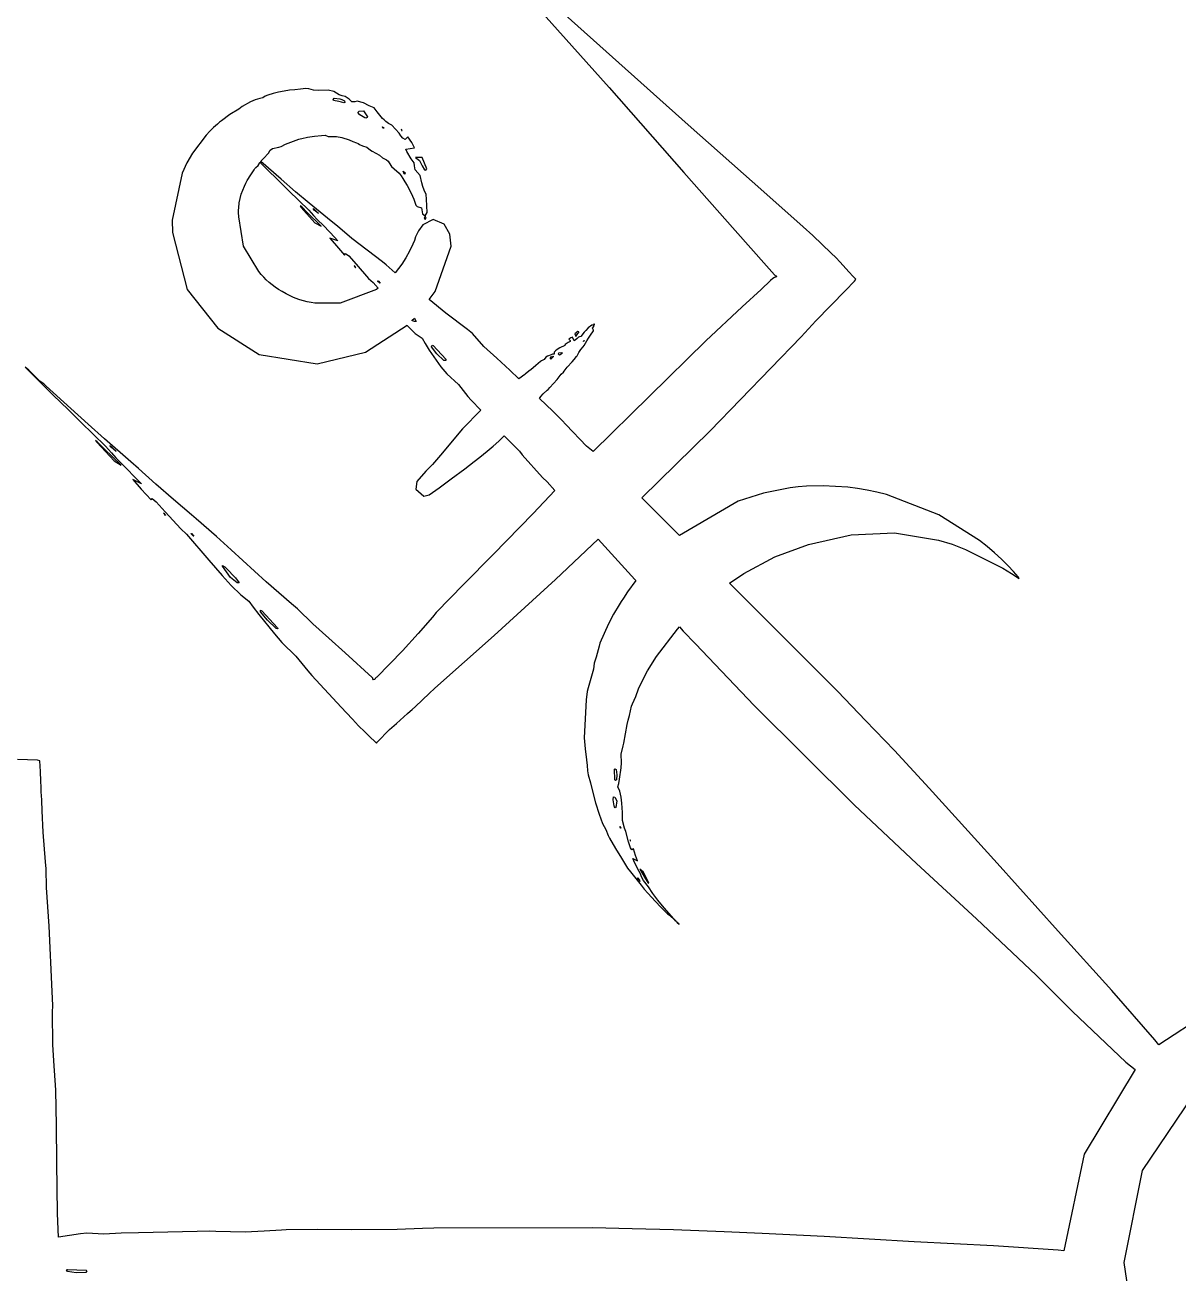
# Model space of a CAD drawing. Extents: x 0 to 151, y 0 to 357.
# Drawn here: x 57.27 to 73.81, y 74.61 to 92.51 of the extents above; entities that cross this region are included whole.
import ezdxf

# ---------------------------------------------------------------- set-up
doc = ezdxf.new("R2010")
doc.units = 0

msp = doc.modelspace()

# ---------------------------------------------------------------- linework, layer by layer
at = {"layer": 'Layer 1'}
for p, q in [((64.705372, 92.666886), (65.652509, 91.610576)), ((65.697459, 92.04532), (65.020279, 92.655871)), ((66.782039, 91.078631), (65.697459, 92.04532)), ((60.717122, 91.487553), (60.682973, 91.464922)), ((60.754189, 91.503558), (60.717122, 91.487553)), ((60.8309, 91.527324), (60.754189, 91.503558)), ((60.909155, 91.545045), (60.8309, 91.527324)), ((60.987581, 91.561112), (60.909155, 91.545045)), ((61.065322, 91.576428), (60.987581, 91.561112)), ((61.144263, 91.580783), (61.065322, 91.576428)), ((61.222861, 91.586294), (61.144263, 91.580783)), ((61.261644, 91.592258), (61.222861, 91.586294)), ((61.300774, 91.598673), (61.261644, 91.592258)), ((61.343506, 91.594961), (61.300774, 91.598673)), ((61.411634, 91.573795), (61.343506, 91.594961)), ((61.480451, 91.571179), (61.411634, 91.573795)), ((61.61997, 91.573645), (61.480451, 91.571179)), ((61.69994, 91.554338), (61.61997, 91.573645)), ((61.778026, 91.506925), (61.69994, 91.554338)), ((61.819727, 91.49223), (61.778026, 91.506925)), ((61.864002, 91.481223), (61.819727, 91.49223)), ((61.920635, 91.44467), (61.864002, 91.481223)), ((65.652509, 91.610576), (66.723189, 90.395326)), ((60.338036, 91.304058), (60.211214, 91.226018)), ((60.386087, 91.338724), (60.338036, 91.304058)), ((60.508617, 91.408463), (60.386087, 91.338724)), ((60.57383, 91.43427), (60.508617, 91.408463)), ((60.640759, 91.455078), (60.57383, 91.43427)), ((60.682973, 91.464922), (60.640759, 91.455078)), ((61.692299, 91.436502), (61.705, 91.4573)), ((61.697791, 91.425842), (61.692299, 91.436502)), ((61.772786, 91.40971), (61.697791, 91.425842)), ((61.705, 91.4573), (61.705013, 91.45731)), ((61.705013, 91.45731), (61.787729, 91.451002)), ((61.810039, 91.401472), (61.772786, 91.40971)), ((61.787729, 91.451002), (61.816731, 91.440408)), ((61.846592, 91.390338), (61.810039, 91.401472)), ((61.816731, 91.440408), (61.856202, 91.420714)), ((61.857918, 91.396344), (61.846592, 91.390338)), ((61.856202, 91.420714), (61.857918, 91.396344)), ((61.962508, 91.408074), (61.920635, 91.44467)), ((62.005406, 91.404814), (61.962508, 91.408074)), ((62.038356, 91.415669), (62.005406, 91.404814)), ((62.127766, 91.392072), (62.038356, 91.415669)), ((62.209797, 91.348161), (62.127766, 91.392072)), ((62.278941, 91.321915), (62.209797, 91.348161)), ((62.323388, 91.26157), (62.278941, 91.321915)), ((60.091086, 91.136554), (60.061224, 91.113578)), ((60.211214, 91.226018), (60.091086, 91.136554)), ((62.047709, 91.253628), (62.0653, 91.2735)), ((62.076541, 91.220571), (62.047709, 91.253628)), ((62.0653, 91.2735), (62.065396, 91.273536)), ((62.065396, 91.273536), (62.125792, 91.277634)), ((62.14776, 91.178591), (62.076541, 91.220571)), ((62.125792, 91.277634), (62.184313, 91.193351)), ((62.159943, 91.173079), (62.14776, 91.178591)), ((62.181909, 91.180908), (62.159943, 91.173079)), ((62.184313, 91.193351), (62.181909, 91.180908)), ((62.398383, 91.168236), (62.323388, 91.26157)), ((62.422937, 91.146697), (62.398383, 91.168236)), ((62.446104, 91.12546), (62.422937, 91.146697)), ((62.488491, 91.095302), (62.446104, 91.12546)), ((59.922049, 90.985732), (59.871249, 90.929205)), ((59.977477, 91.037536), (59.922049, 90.985732)), ((60.033253, 91.08846), (59.977477, 91.037536)), ((60.061224, 91.113578), (60.033253, 91.08846)), ((62.395565, 91.041366), (62.402087, 91.046579)), ((62.413585, 91.025601), (62.395565, 91.041366)), ((62.402087, 91.046579), (62.420451, 91.031737)), ((62.420451, 91.031737), (62.413585, 91.025601)), ((62.53534, 91.072563), (62.488491, 91.095302)), ((62.58614, 91.013613), (62.53534, 91.072563)), ((62.637787, 90.956423), (62.58614, 91.013613)), ((62.66267, 90.919421), (62.637787, 90.956423)), ((62.675924, 91.007431), (62.665798, 91.012688)), ((62.665798, 91.012688), (62.671118, 90.997694)), ((62.671118, 90.997694), (62.6809, 90.9972)), ((62.6809, 90.9972), (62.675924, 91.007431)), ((62.6809, 90.9972), (62.6809, 90.9972)), ((67.869199, 90.116491), (66.782039, 91.078631)), ((59.871249, 90.929205), (59.67561, 90.672925)), ((60.945201, 90.763992), (61.007837, 90.798528)), ((61.007837, 90.798528), (61.16193, 90.858421)), ((61.16193, 90.858421), (61.201574, 90.87127)), ((61.201574, 90.87127), (61.221482, 90.877747)), ((61.221482, 90.877747), (61.241904, 90.881761)), ((61.241904, 90.881761), (61.323934, 90.899287)), ((61.323934, 90.899287), (61.423468, 90.91458)), ((61.423468, 90.91458), (61.524204, 90.925951)), ((61.524204, 90.925951), (61.575687, 90.926702)), ((61.575687, 90.926702), (61.622022, 90.907843)), ((61.622022, 90.907843), (61.659089, 90.908766)), ((61.659089, 90.908766), (61.698905, 90.910635)), ((61.698905, 90.910635), (61.738374, 90.909003)), ((61.738374, 90.909003), (61.816628, 90.89774)), ((61.816628, 90.89774), (61.922856, 90.860309)), ((61.922856, 90.860309), (61.975028, 90.839263)), ((61.975028, 90.839263), (62.027541, 90.817984)), ((62.027541, 90.817984), (62.049162, 90.807923)), ((62.049162, 90.807923), (62.069242, 90.794238)), ((62.069242, 90.794238), (62.112487, 90.776647)), ((62.112487, 90.776647), (62.1777, 90.757064)), ((62.690644, 90.883638), (62.66267, 90.919421)), ((62.723946, 90.868838), (62.690644, 90.883638)), ((62.762557, 90.906763), (62.723946, 90.868838)), ((62.818846, 90.823254), (62.762557, 90.906763)), ((62.857115, 90.745078), (62.818846, 90.823254)), ((59.67561, 90.672925), (59.594954, 90.53125)), ((60.65758, 90.561009), (60.692245, 90.59559)), ((60.692245, 90.59559), (60.766896, 90.673029)), ((60.766896, 90.673029), (60.791094, 90.71175)), ((60.791094, 90.71175), (60.824729, 90.737714)), ((60.824729, 90.737714), (60.911394, 90.754854)), ((60.911394, 90.754854), (60.945201, 90.763992)), ((62.1777, 90.757064), (62.228841, 90.714931)), ((62.228841, 90.714931), (62.254241, 90.70082)), ((62.254241, 90.70082), (62.356865, 90.641657)), ((62.356865, 90.641657), (62.402343, 90.603944)), ((62.402343, 90.603944), (62.455714, 90.573441)), ((62.734066, 90.726169), (62.857115, 90.745078)), ((62.74934, 90.693432), (62.734066, 90.726169)), ((62.811463, 90.589111), (62.74934, 90.693432)), ((62.852137, 90.530936), (62.811463, 90.589111)), ((62.9692, 90.606228), (62.87327, 90.610645)), ((62.87327, 90.610645), (62.930245, 90.563754)), ((63.033899, 90.447379), (62.9692, 90.606228)), ((59.594954, 90.53125), (59.527167, 90.382206)), ((60.509739, 90.358102), (60.558476, 90.431079)), ((60.558476, 90.431079), (60.57049, 90.44955)), ((60.57049, 90.44955), (60.585592, 90.465682)), ((60.585592, 90.465682), (60.618894, 90.494855)), ((60.618894, 90.494855), (60.63228, 90.51798)), ((60.63228, 90.51798), (60.641548, 90.541103)), ((60.641548, 90.541103), (60.733188, 90.449807)), ((60.655864, 90.553373), (60.65758, 90.561009)), ((60.946745, 90.296599), (60.655864, 90.553373)), ((60.733188, 90.449807), (60.912351, 90.273348)), ((62.455714, 90.573441), (62.481627, 90.556508)), ((62.481627, 90.556508), (62.496557, 90.530078)), ((62.496557, 90.530078), (62.531222, 90.48089)), ((62.531222, 90.48089), (62.56812, 90.445838)), ((62.56812, 90.445838), (62.640024, 90.384508)), ((62.711504, 90.375043), (62.69846, 90.413332)), ((62.69846, 90.413332), (62.7266, 90.3882)), ((62.859, 90.48691), (62.852137, 90.530936)), ((62.866381, 90.43077), (62.859, 90.48691)), ((62.941031, 90.349363), (62.866381, 90.43077)), ((62.930245, 90.563754), (62.9692, 90.4882)), ((62.9692, 90.4882), (63.000092, 90.431849)), ((62.9692, 90.4882), (62.9692, 90.4882)), ((63.000092, 90.431849), (63.021372, 90.425327)), ((63.021372, 90.425327), (63.033899, 90.447379)), ((59.527167, 90.382206), (59.382841, 89.707664)), ((60.418957, 90.198629), (60.438862, 90.240009)), ((60.438862, 90.240009), (60.46083, 90.280208)), ((60.46083, 90.280208), (60.509739, 90.358102)), ((60.912351, 90.273348), (61.056504, 90.131108)), ((61.154395, 90.118317), (60.946745, 90.296599)), ((62.640024, 90.384508), (62.65444, 90.366104)), ((62.65444, 90.366104), (62.66611, 90.346024)), ((62.66611, 90.346024), (62.690305, 90.305997)), ((62.690305, 90.305997), (62.722741, 90.258019)), ((62.72077, 90.370837), (62.711504, 90.375043)), ((62.726606, 90.388169), (62.72077, 90.370837)), ((62.722741, 90.258019), (62.751742, 90.207783)), ((62.7266, 90.3882), (62.726606, 90.388169)), ((62.964199, 90.243691), (62.941031, 90.349363)), ((62.977584, 90.191331), (62.964199, 90.243691)), ((66.723189, 90.395326), (67.456486, 89.563618)), ((60.357348, 90.019672), (60.373652, 90.08066)), ((60.373652, 90.08066), (60.418957, 90.198629)), ((61.056504, 90.131108), (61.345155, 89.853997)), ((61.346772, 89.954944), (61.154395, 90.118317)), ((62.751742, 90.207783), (62.812665, 90.09514)), ((62.812665, 90.09514), (62.850249, 90.010815)), ((62.997662, 90.141863), (62.977584, 90.191331)), ((63.024092, 90.079847), (62.997662, 90.141863)), ((63.033016, 90.013133), (63.024092, 90.079847)), ((68.432085, 89.613989), (67.869199, 90.116491)), ((60.33521, 89.854067), (60.337267, 89.88869)), ((60.337267, 89.88869), (60.343448, 89.958193)), ((60.343448, 89.958193), (60.357348, 90.019672)), ((61.241602, 89.89876), (61.219808, 89.913839)), ((61.219808, 89.913839), (61.232678, 89.890158)), ((61.232678, 89.890158), (61.430375, 89.670665)), ((61.3214, 89.8175), (61.241602, 89.89876)), ((61.664596, 89.696454), (61.346772, 89.954944)), ((61.421682, 89.854242), (61.405378, 89.875479)), ((61.405378, 89.875479), (61.4196, 89.8658)), ((62.850249, 90.010815), (62.879939, 89.922799)), ((62.879939, 89.922799), (62.895898, 89.907034)), ((62.895898, 89.907034), (62.958021, 89.88747)), ((62.958021, 89.88747), (62.973467, 89.798102)), ((63.042109, 89.821679), (63.033016, 90.013133)), ((59.382841, 89.707664), (59.385928, 89.5332)), ((60.334694, 89.819354), (60.33521, 89.854067)), ((60.337612, 89.758583), (60.334694, 89.819354)), ((60.405654, 89.338199), (60.337612, 89.758583)), ((61.519097, 89.625812), (61.3214, 89.8175)), ((61.3214, 89.8175), (61.3214, 89.8175)), ((61.345155, 89.853997), (61.411912, 89.778316)), ((61.411912, 89.778316), (61.462712, 89.718468)), ((61.4196, 89.8658), (61.419622, 89.86576)), ((61.419622, 89.86576), (61.480717, 89.806854)), ((61.480717, 89.806854), (61.421682, 89.854242)), ((61.462712, 89.718468), (61.557784, 89.626204)), ((61.753496, 89.625082), (61.664596, 89.696454)), ((62.973467, 89.798102), (63.013794, 89.77159)), ((63.128126, 89.718138), (62.977258, 89.640816)), ((63.01259, 89.766974), (62.9975, 89.7399)), ((62.9975, 89.7399), (63.013801, 89.720145)), ((62.9975, 89.7399), (62.9975, 89.7399)), ((63.027348, 89.737735), (63.01259, 89.766974)), ((63.013794, 89.77159), (63.042109, 89.821679)), ((63.013801, 89.720145), (63.027348, 89.737735)), ((63.283415, 89.650129), (63.128126, 89.718138)), ((59.385928, 89.5332), (59.600959, 88.716114)), ((61.430375, 89.670665), (61.519097, 89.625812)), ((61.557784, 89.626204), (61.714809, 89.463195)), ((61.961832, 89.446393), (61.753496, 89.625082)), ((62.916507, 89.559), (62.875664, 89.47253)), ((62.977258, 89.640816), (62.916507, 89.559)), ((63.366645, 89.507607), (63.283415, 89.650129)), ((67.456486, 89.563618), (67.909198, 89.052966)), ((68.572118, 89.487726), (68.432085, 89.613989)), ((60.624719, 88.97301), (60.405654, 89.338199)), ((61.758398, 89.414263), (61.645647, 89.452792)), ((61.645647, 89.452792), (61.740894, 89.33972)), ((61.714809, 89.463195), (61.758398, 89.414263)), ((61.740894, 89.33972), (61.853128, 89.209333)), ((62.178406, 89.278965), (61.961832, 89.446393)), ((62.836365, 89.367137), (62.789688, 89.266339)), ((62.858505, 89.418987), (62.836365, 89.367137)), ((62.875664, 89.47253), (62.858505, 89.418987)), ((63.155905, 88.688542), (63.385351, 89.339064)), ((63.385351, 89.339064), (63.366645, 89.507607)), ((68.83417, 89.238439), (68.572118, 89.487726)), ((61.853128, 89.209333), (61.871834, 89.233187)), ((61.871834, 89.233187), (61.918683, 89.196247)), ((61.918683, 89.196247), (62.021821, 89.076957)), ((62.397726, 89.111557), (62.178406, 89.278965)), ((62.737003, 89.170064), (62.677795, 89.078907)), ((62.789688, 89.266339), (62.737003, 89.170064)), ((68.902468, 89.172283), (68.83417, 89.238439)), ((68.964763, 89.10527), (68.902468, 89.172283)), ((61.9931, 89.0548), (62.00374, 89.039744)), ((62.004428, 89.048216), (61.9931, 89.0548)), ((61.9931, 89.0548), (61.9931, 89.0548)), ((62.00374, 89.039744), (62.01747, 89.027365)), ((62.01747, 89.027365), (62.004428, 89.048216)), ((62.021821, 89.076957), (62.19841, 88.873037)), ((62.451783, 89.068849), (62.397726, 89.111557)), ((62.583409, 88.956163), (62.451783, 89.068849)), ((62.677795, 89.078907), (62.583409, 88.956163)), ((67.909198, 89.052966), (67.985051, 88.96804)), ((69.089694, 88.970876), (68.964763, 89.10527)), ((60.659384, 88.931972), (60.624719, 88.97301)), ((60.69611, 88.89265), (60.659384, 88.931972)), ((60.732832, 88.852622), (60.69611, 88.89265)), ((60.773162, 88.816521), (60.732832, 88.852622)), ((60.816579, 88.779902), (60.773162, 88.816521)), ((62.19841, 88.873037), (62.26465, 88.813273)), ((62.26465, 88.813273), (62.33999, 88.734291)), ((62.330708, 88.835751), (62.337744, 88.837639)), ((62.361084, 88.804368), (62.330708, 88.835751)), ((62.337744, 88.837639), (62.36812, 88.805375)), ((62.36812, 88.805375), (62.361084, 88.804368)), ((67.965313, 88.842442), (67.829564, 88.716588)), ((67.999292, 88.873769), (67.965313, 88.842442)), ((67.985051, 88.96804), (68.022804, 88.925653)), ((68.023659, 88.889342), (67.999292, 88.873769)), ((68.022804, 88.925653), (68.031553, 88.917522)), ((68.051974, 88.899017), (68.023659, 88.889342)), ((68.031553, 88.917522), (68.047343, 88.912724)), ((68.047343, 88.912724), (68.051974, 88.899017)), ((69.039594, 88.703134), (69.168129, 88.836391)), ((69.152161, 88.90354), (69.089694, 88.970876)), ((69.183222, 88.869795), (69.152161, 88.90354)), ((69.168129, 88.836391), (69.184261, 88.853042)), ((69.191125, 88.861365), (69.183222, 88.869795)), ((69.184261, 88.853042), (69.191125, 88.861365)), ((59.600959, 88.716114), (60.03687, 88.160592)), ((60.863086, 88.747898), (60.816579, 88.779902)), ((60.909766, 88.715463), (60.863086, 88.747898)), ((60.959016, 88.687147), (60.909766, 88.715463)), ((61.019767, 88.651452), (60.959016, 88.687147)), ((61.083437, 88.620732), (61.019767, 88.651452)), ((61.115356, 88.604837), (61.083437, 88.620732)), ((62.314407, 88.71588), (61.794252, 88.519279)), ((62.33999, 88.734291), (62.3144, 88.7159)), ((62.3144, 88.7159), (62.314407, 88.71588)), ((63.070956, 88.571739), (63.155905, 88.688542)), ((67.829564, 88.716588), (67.558589, 88.464234)), ((68.617429, 88.266362), (69.039594, 88.703134)), ((61.148819, 88.592673), (61.115356, 88.604837)), ((61.21592, 88.566955), (61.148819, 88.592673)), ((61.320774, 88.538337), (61.21592, 88.566955)), ((61.374662, 88.527785), (61.320774, 88.538337)), ((61.429232, 88.518432), (61.374662, 88.527785)), ((61.794252, 88.519279), (61.429232, 88.518432)), ((63.307266, 88.375394), (63.070956, 88.571739)), ((67.558589, 88.464234), (67.037062, 87.980373)), ((62.820318, 88.268767), (62.858071, 88.306071)), ((62.85773, 88.254975), (62.820318, 88.268767)), ((62.885015, 88.25815), (62.85773, 88.254975)), ((62.858071, 88.306071), (62.885, 88.2582)), ((62.885, 88.2582), (62.885015, 88.25815)), ((63.620112, 88.142109), (63.307266, 88.375394)), ((68.402398, 88.038417), (68.617429, 88.266362)), ((60.03687, 88.160592), (60.633199, 87.782419)), ((62.154862, 87.815659), (62.752261, 88.202244)), ((62.752261, 88.202244), (62.758611, 88.192592)), ((62.758611, 88.192592), (62.868441, 88.08469)), ((62.868441, 88.08469), (62.969522, 88.017696)), ((63.690645, 88.083805), (63.620112, 88.142109)), ((63.854878, 87.898205), (63.690645, 88.083805)), ((65.203416, 88.112138), (65.158969, 88.079381)), ((65.158969, 88.079381), (65.174757, 88.038882)), ((65.174757, 88.038882), (65.2029, 88.0829)), ((65.2029, 88.0829), (65.21663, 88.098987)), ((65.2029, 88.0829), (65.2029, 88.0829)), ((65.214228, 88.108187), (65.203416, 88.112138)), ((65.21663, 88.098987), (65.214228, 88.108187)), ((65.292122, 88.101261), (65.245786, 88.042914)), ((65.318035, 88.128377), (65.292122, 88.101261)), ((65.349097, 88.163042), (65.318035, 88.128377)), ((65.401437, 88.205494), (65.349097, 88.163042)), ((65.38445, 88.059873), (65.424264, 88.12144)), ((65.424436, 88.206781), (65.401437, 88.205494)), ((65.410878, 88.15886), (65.430955, 88.185758)), ((65.424264, 88.131035), (65.410878, 88.15886)), ((65.424264, 88.12144), (65.424264, 88.131035)), ((65.430955, 88.185758), (65.424436, 88.206781)), ((65.428804, 88.218866), (65.426058, 88.20679)), ((65.426058, 88.20679), (65.438758, 88.207755)), ((65.4384, 88.2182), (65.428804, 88.218866)), ((65.438758, 88.207755), (65.4384, 88.2182)), ((65.4384, 88.2182), (65.4384, 88.2182)), ((62.969522, 88.017696), (63.011051, 87.938821)), ((63.011051, 87.938821), (63.068715, 87.845894)), ((63.103477, 87.893665), (63.110685, 87.918636)), ((63.110685, 87.918636), (63.128017, 87.912501)), ((63.128017, 87.912501), (63.308038, 87.714161)), ((65.013938, 87.911766), (64.944949, 87.877053)), ((65.022001, 87.926932), (65.013938, 87.911766)), ((65.064391, 87.955076), (65.022001, 87.926932)), ((65.089791, 87.970778), (65.064391, 87.955076)), ((65.099917, 88.020148), (65.072801, 88.002342)), ((65.072801, 88.002342), (65.092365, 87.983716)), ((65.092365, 87.983716), (65.089791, 87.970778)), ((65.124973, 88.033694), (65.099917, 88.020148)), ((65.149856, 87.98084), (65.124973, 88.033694)), ((65.16101, 87.986766), (65.149856, 87.98084)), ((65.193959, 88.013086), (65.16101, 87.986766)), ((65.209749, 88.032052), (65.193959, 88.013086)), ((65.225881, 88.036285), (65.209749, 88.032052)), ((65.245786, 88.042914), (65.225881, 88.036285)), ((65.27908, 87.891395), (65.290406, 87.909756)), ((65.284312, 87.970056), (65.2898, 87.9843)), ((65.297698, 87.983208), (65.284312, 87.970056)), ((65.289796, 87.9843), (65.297698, 87.983208)), ((65.2898, 87.9843), (65.289796, 87.9843)), ((65.290406, 87.909756), (65.330049, 87.976815)), ((65.330049, 87.976815), (65.356649, 88.016069)), ((65.356649, 88.016069), (65.38445, 88.059873)), ((67.037062, 87.980373), (65.422022, 86.389723)), ((67.970279, 87.584785), (68.402398, 88.038417)), ((60.633199, 87.782419), (61.462771, 87.650297)), ((61.462771, 87.650297), (62.154862, 87.815659)), ((63.068715, 87.845894), (63.234834, 87.606129)), ((63.178986, 87.791687), (63.103477, 87.893665)), ((63.28161, 87.694448), (63.178986, 87.791687)), ((64.041427, 87.729961), (63.854878, 87.898205)), ((64.226426, 87.557921), (64.041427, 87.729961)), ((64.744682, 87.743051), (64.718435, 87.710124)), ((64.765617, 87.756823), (64.744682, 87.743051)), ((64.818474, 87.77909), (64.765617, 87.756823)), ((64.802935, 87.726775), (64.8192, 87.7475)), ((64.813744, 87.714764), (64.802935, 87.726775)), ((64.850814, 87.752068), (64.813744, 87.714764)), ((64.839923, 87.785483), (64.818474, 87.77909)), ((64.8192, 87.7475), (64.819236, 87.747499)), ((64.819236, 87.747499), (64.841032, 87.75861)), ((64.859831, 87.78782), (64.839923, 87.785483)), ((64.841032, 87.75861), (64.850814, 87.752068)), ((64.864462, 87.814348), (64.859831, 87.78782)), ((64.881624, 87.837539), (64.864462, 87.814348)), ((64.904619, 87.855237), (64.881624, 87.837539)), ((64.944949, 87.877053), (64.904619, 87.855237)), ((64.92512, 87.786905), (64.9289, 87.8086)), ((64.931642, 87.775899), (64.92512, 87.786905)), ((64.928896, 87.808614), (64.967682, 87.811532)), ((64.9289, 87.8086), (64.928896, 87.808614)), ((64.940731, 87.771711), (64.931642, 87.775899)), ((64.948632, 87.777852), (64.940731, 87.771711)), ((64.974718, 87.798231), (64.948632, 87.777852)), ((64.967682, 87.811532), (64.974718, 87.798231)), ((65.14711, 87.708744), (65.182806, 87.755401)), ((65.182806, 87.755401), (65.190527, 87.765676)), ((65.190527, 87.765676), (65.217643, 87.810036)), ((65.217643, 87.810036), (65.244243, 87.854627)), ((65.244243, 87.854627), (65.27908, 87.891395)), ((57.326943, 87.55596), (57.276662, 87.602526)), ((57.276662, 87.602526), (57.357835, 87.520882)), ((57.487745, 87.402649), (57.326943, 87.55596)), ((63.234834, 87.606129), (63.323214, 87.506959)), ((63.309753, 87.698565), (63.2816, 87.6945)), ((63.2816, 87.6945), (63.28161, 87.694448)), ((63.308038, 87.714161), (63.309753, 87.698565)), ((64.355819, 87.434167), (64.226426, 87.557921)), ((64.51646, 87.555799), (64.451419, 87.506783)), ((64.528313, 87.561269), (64.51646, 87.555799)), ((64.597458, 87.624379), (64.528313, 87.561269)), ((64.668504, 87.684492), (64.597458, 87.624379)), ((64.679488, 87.691266), (64.668504, 87.684492)), ((64.718435, 87.710124), (64.679488, 87.691266)), ((64.997651, 87.528751), (65.007247, 87.542995)), ((65.007247, 87.542995), (65.049464, 87.601979)), ((65.049464, 87.601979), (65.119481, 87.676415)), ((65.119481, 87.676415), (65.14711, 87.708744)), ((67.097462, 86.68584), (67.970279, 87.584785)), ((57.357835, 87.520882), (57.673943, 87.205524)), ((57.540943, 87.360087), (57.487745, 87.402649)), ((63.323214, 87.506959), (63.490191, 87.354503)), ((64.439566, 87.494512), (64.355819, 87.434167)), ((64.451419, 87.506783), (64.439566, 87.494512)), ((64.799269, 87.307887), (64.903951, 87.425915)), ((64.903951, 87.425915), (64.933812, 87.462209)), ((64.933812, 87.462209), (64.962128, 87.49962)), ((64.962128, 87.49962), (64.997651, 87.528751)), ((57.575437, 87.329756), (57.540943, 87.360087)), ((57.929645, 87.007018), (57.575437, 87.329756)), ((57.673943, 87.205524), (57.894979, 86.987039)), ((63.490191, 87.354503), (63.62594, 87.178645)), ((64.673293, 87.179307), (64.704182, 87.22013)), ((64.704182, 87.22013), (64.762884, 87.272965)), ((64.762884, 87.272965), (64.776615, 87.282402)), ((64.776615, 87.282402), (64.799269, 87.307887)), ((58.180885, 86.781435), (57.929645, 87.007018)), ((63.62594, 87.178645), (63.669874, 87.126304)), ((63.669874, 87.126304), (63.811453, 86.985046)), ((64.651497, 87.151186), (64.673293, 87.179307)), ((64.84113, 86.969771), (64.651497, 87.151186)), ((57.894979, 86.987039), (58.072779, 86.810932)), ((63.811453, 86.985046), (63.545112, 86.71435)), ((64.974127, 86.842328), (64.84113, 86.969771)), ((65.032304, 86.775399), (64.974127, 86.842328)), ((58.072779, 86.810932), (58.427329, 86.466489)), ((58.412903, 86.573976), (58.180885, 86.781435)), ((63.545112, 86.71435), (63.398382, 86.541836)), ((65.327477, 86.468943), (65.032304, 86.775399)), ((66.118417, 85.728419), (67.097462, 86.68584)), ((58.309262, 86.530853), (58.283348, 86.550546)), ((58.283348, 86.550546), (58.301026, 86.523066)), ((58.301026, 86.523066), (58.549689, 86.256297)), ((58.40811, 86.43089), (58.309262, 86.530853)), ((58.793022, 86.241993), (58.412903, 86.573976)), ((58.50909, 86.453288), (58.488324, 86.478772)), ((58.488324, 86.478772), (58.505144, 86.465923)), ((63.398382, 86.541836), (63.261264, 86.371876)), ((63.902918, 86.395137), (63.985807, 86.468995)), ((63.985807, 86.468995), (64.066294, 86.53931)), ((64.066294, 86.53931), (64.144032, 86.617844)), ((64.144032, 86.617844), (64.36421, 86.398117)), ((65.422022, 86.389723), (65.327477, 86.468943)), ((58.6518, 86.1934), (58.40811, 86.43089)), ((58.427329, 86.466489), (58.511589, 86.374397)), ((58.505144, 86.465923), (58.579795, 86.392452)), ((58.579795, 86.392452), (58.509, 86.4533)), ((58.509, 86.4533), (58.50909, 86.453288)), ((58.511589, 86.374397), (58.575772, 86.301976)), ((58.575772, 86.301976), (58.69264, 86.18749)), ((63.261264, 86.371876), (63.119515, 86.206212)), ((63.715351, 86.245833), (63.796348, 86.309201)), ((63.796348, 86.309201), (63.902918, 86.395137)), ((64.36421, 86.398117), (64.404712, 86.344512)), ((64.404712, 86.344512), (64.696623, 86.020744)), ((58.549689, 86.256297), (58.6518, 86.1934)), ((58.6518, 86.1934), (58.6518, 86.1934)), ((58.69264, 86.18749), (58.887763, 85.987135)), ((58.89925, 86.149966), (58.793022, 86.241993)), ((59.148946, 85.921648), (58.89925, 86.149966)), ((63.119515, 86.206212), (63.023582, 86.109252)), ((63.38534, 85.998734), (63.582351, 86.144304)), ((63.582351, 86.144304), (63.715351, 86.245833)), ((58.942678, 85.927691), (58.817058, 85.988958)), ((58.817058, 85.988958), (58.93856, 85.85304)), ((58.887763, 85.987135), (58.942678, 85.927691)), ((62.893328, 85.962847), (62.879429, 85.85278)), ((63.023582, 86.109252), (62.893328, 85.962847)), ((63.214759, 85.869253), (63.38534, 85.998734)), ((64.696623, 86.020744), (64.762177, 85.956217)), ((64.762177, 85.956217), (64.872009, 85.832251)), ((58.93856, 85.85304), (59.081342, 85.69606)), ((59.404639, 85.702779), (59.148946, 85.921648)), ((62.879429, 85.85278), (62.992865, 85.750156)), ((62.992865, 85.750156), (63.069745, 85.768432)), ((63.069745, 85.768432), (63.214759, 85.869253)), ((64.872009, 85.832251), (64.561734, 85.504086)), ((67.863193, 85.791636), (67.50281, 85.67925)), ((68.245372, 85.869826), (67.863193, 85.791636)), ((68.363784, 85.884154), (68.245372, 85.869826)), ((68.482712, 85.892392), (68.363784, 85.884154)), ((68.719536, 85.89872), (68.482712, 85.892392)), ((69.071684, 85.877977), (68.719536, 85.89872)), ((69.212747, 85.85983), (69.071684, 85.877977)), ((69.352447, 85.836555), (69.212747, 85.85983)), ((69.490595, 85.808688), (69.352447, 85.836555)), ((69.626855, 85.774452), (69.490595, 85.808688)), ((70.378, 85.482352), (69.626855, 85.774452)), ((59.081342, 85.69606), (59.096099, 85.71721)), ((59.096099, 85.71721), (59.152216, 85.66976)), ((59.152216, 85.66976), (59.283167, 85.525928)), ((59.662401, 85.482815), (59.404639, 85.702779)), ((66.437444, 85.406474), (66.118417, 85.728419)), ((67.50281, 85.67925), (66.659683, 85.187842)), ((59.2713, 85.4992), (59.258258, 85.508251)), ((59.258258, 85.508251), (59.272158, 85.49064)), ((59.289148, 85.475152), (59.2713, 85.4992)), ((59.2713, 85.4992), (59.2713, 85.4992)), ((59.272158, 85.49064), (59.289148, 85.475152)), ((59.283167, 85.525928), (59.507979, 85.28033)), ((59.726239, 85.426978), (59.662401, 85.482815)), ((60.018838, 85.169874), (59.726239, 85.426978)), ((64.561734, 85.504086), (63.986848, 84.913356)), ((66.659683, 85.187842), (66.437444, 85.406474)), ((70.961136, 85.116626), (70.378, 85.482352)), ((59.507979, 85.28033), (59.588463, 85.205443)), ((69.121794, 85.196196), (69.74406, 85.223377)), ((69.74406, 85.223377), (70.374733, 85.120281)), ((59.588463, 85.205443), (59.909378, 84.83442)), ((59.651504, 85.213844), (59.658371, 85.21423)), ((59.68926, 85.175318), (59.651504, 85.213844)), ((59.658371, 85.21423), (59.696296, 85.174824)), ((59.6892, 85.1753), (59.68926, 85.175318)), ((59.696296, 85.174824), (59.6892, 85.1753)), ((60.22992, 84.980627), (60.018838, 85.169874)), ((64.882164, 84.556103), (65.494304, 85.133529)), ((65.494304, 85.133529), (66.021153, 84.554661)), ((68.028629, 84.880517), (68.507941, 85.057236)), ((68.507941, 85.057236), (69.121794, 85.196196)), ((70.374733, 85.120281), (70.569683, 85.060303)), ((70.569683, 85.060303), (70.665958, 85.025144)), ((71.070624, 85.030548), (70.961136, 85.116626)), ((60.733257, 84.519829), (60.22992, 84.980627)), ((63.986848, 84.913356), (63.567429, 84.488166)), ((67.582952, 84.64303), (68.028629, 84.880517)), ((70.665958, 85.025144), (70.760172, 84.984749)), ((70.760172, 84.984749), (71.296972, 84.71843)), ((71.175481, 84.939701), (71.070624, 85.030548)), ((71.276903, 84.846195), (71.175481, 84.939701)), ((59.909378, 84.83442), (60.101571, 84.611518)), ((60.104221, 84.745582), (60.104394, 84.756456)), ((60.219368, 84.582723), (60.104221, 84.745582)), ((60.104394, 84.756456), (60.138029, 84.737643)), ((60.138029, 84.737643), (60.159997, 84.715872)), ((60.159997, 84.715872), (60.289562, 84.578537)), ((71.327184, 84.799281), (71.276903, 84.846195)), ((71.296972, 84.71843), (71.42345, 84.642814)), ((71.375407, 84.750392), (71.327184, 84.799281)), ((71.451946, 84.670873), (71.375407, 84.750392)), ((60.101571, 84.611518), (60.231308, 84.469874)), ((60.315643, 84.50895), (60.219368, 84.582723)), ((60.289562, 84.578537), (60.342247, 84.50569)), ((60.342247, 84.50569), (60.3156, 84.509)), ((60.3156, 84.509), (60.315643, 84.50895)), ((61.094843, 84.206532), (60.733257, 84.519829)), ((64.000251, 83.751736), (64.882164, 84.556103)), ((66.033681, 84.541255), (65.91543, 84.377002)), ((66.021153, 84.554661), (66.033681, 84.541255)), ((67.374616, 84.502179), (67.582952, 84.64303)), ((68.931826, 82.950379), (67.374616, 84.502179)), ((71.42345, 84.642814), (71.529001, 84.571187)), ((71.519219, 84.595127), (71.451946, 84.670873)), ((71.529001, 84.571187), (71.519219, 84.595127)), ((60.231308, 84.469874), (60.367568, 84.337004)), ((60.367568, 84.337004), (60.48478, 84.246715)), ((63.567429, 84.488166), (63.172036, 84.079881)), ((65.91543, 84.377002), (65.854851, 84.285878)), ((60.48478, 84.246715), (60.545873, 84.15889)), ((60.545873, 84.15889), (60.626532, 84.053458)), ((61.180639, 84.133061), (61.094843, 84.206532)), ((65.796676, 84.193335), (65.715332, 84.057527)), ((65.82482, 84.240251), (65.796676, 84.193335)), ((65.854851, 84.285878), (65.82482, 84.240251)), ((60.626532, 84.053458), (60.850142, 83.775619)), ((60.648741, 84.091998), (60.649771, 84.114801)), ((60.749305, 83.973264), (60.648741, 84.091998)), ((60.649771, 84.114801), (60.668477, 84.104483)), ((60.668477, 84.104483), (60.895688, 83.86429)), ((60.874581, 83.851528), (60.749305, 83.973264)), ((61.399101, 83.919405), (61.180639, 84.133061)), ((63.117285, 84.015783), (62.911695, 83.782758)), ((63.172036, 84.079881), (63.117285, 84.015783)), ((65.715332, 84.057527), (65.639995, 83.918372)), ((60.8745, 83.8515), (60.874581, 83.851528)), ((60.90118, 83.848376), (60.8745, 83.8515)), ((60.895688, 83.86429), (60.90118, 83.848376)), ((61.632321, 83.714286), (61.399101, 83.919405)), ((62.911695, 83.782758), (62.686025, 83.52991)), ((65.639995, 83.918372), (65.580102, 83.780247)), ((66.329887, 83.449851), (66.63038, 83.844708)), ((66.63038, 83.844708), (66.658179, 83.875041)), ((66.658179, 83.875041), (66.713955, 83.815535)), ((66.713955, 83.815535), (66.88917, 83.632404)), ((60.850142, 83.775619), (60.958256, 83.652006)), ((60.958256, 83.652006), (61.157155, 83.456006)), ((61.864855, 83.505648), (61.632321, 83.714286)), ((63.15249, 82.998533), (64.000251, 83.751736)), ((65.517979, 83.643513), (65.50631, 83.600226)), ((65.580102, 83.780247), (65.517979, 83.643513)), ((66.88917, 83.632404), (67.731783, 82.749077)), ((61.157155, 83.456006), (61.329968, 83.243829)), ((62.252699, 83.150347), (61.864855, 83.505648)), ((62.686025, 83.52991), (62.316718, 83.155904)), ((65.464092, 83.441462), (65.437493, 83.356772)), ((65.50631, 83.600226), (65.464092, 83.441462)), ((66.20204, 83.246708), (66.329887, 83.449851)), ((65.423946, 83.26792), (65.351356, 83.003532)), ((65.437493, 83.356772), (65.423946, 83.26792)), ((66.089117, 83.031999), (66.20204, 83.246708)), ((61.329968, 83.243829), (61.384882, 83.179841)), ((61.384882, 83.179841), (61.805503, 82.724405)), ((62.259218, 83.138462), (62.252699, 83.150347)), ((62.261964, 83.129454), (62.259218, 83.138462)), ((62.269516, 83.11639), (62.261964, 83.129454)), ((62.290119, 83.120809), (62.269516, 83.11639)), ((62.296638, 83.134), (62.290119, 83.120809)), ((62.307278, 83.149017), (62.296638, 83.134)), ((62.316718, 83.155904), (62.307278, 83.149017)), ((62.87482, 82.733306), (63.071317, 82.918881)), ((63.071317, 82.918881), (63.15249, 82.998533)), ((65.335737, 82.948637), (65.319086, 82.830826)), ((65.351356, 83.003532), (65.335737, 82.948637)), ((66.03523, 82.876778), (66.07333, 82.986116)), ((66.07333, 82.986116), (66.089117, 83.031999)), ((69.328591, 82.533537), (68.931826, 82.950379)), ((61.805503, 82.724405), (61.88393, 82.642803)), ((62.824368, 82.688966), (62.87482, 82.733306)), ((65.319086, 82.830826), (65.294716, 82.286138)), ((65.944447, 82.604795), (65.970875, 82.737236)), ((65.970875, 82.737236), (65.987865, 82.769906)), ((65.987865, 82.769906), (66.03523, 82.876778)), ((67.731783, 82.749077), (69.170063, 81.319827)), ((61.88393, 82.642803), (61.970251, 82.550777)), ((61.970251, 82.550777), (62.056915, 82.457248)), ((62.599894, 82.488095), (62.761043, 82.632999)), ((62.761043, 82.632999), (62.798798, 82.667021)), ((62.798798, 82.667021), (62.824368, 82.688966)), ((65.90858, 82.47366), (65.92334, 82.539903)), ((65.92334, 82.539903), (65.944447, 82.604795)), ((69.743034, 82.101074), (69.328591, 82.533537)), ((62.056915, 82.457248), (62.145293, 82.369534)), ((62.145293, 82.369534), (62.234876, 82.282096)), ((62.325142, 82.219866), (62.502417, 82.404134)), ((62.502417, 82.404134), (62.599894, 82.488095)), ((65.861215, 82.206291), (65.90858, 82.47366)), ((62.234876, 82.282096), (62.280009, 82.238935)), ((62.280009, 82.238935), (62.302663, 82.217591)), ((62.302663, 82.217591), (62.313816, 82.208882)), ((62.313816, 82.208882), (62.325142, 82.219866)), ((65.294716, 82.286138), (65.306214, 82.125554)), ((65.853837, 82.16965), (65.861215, 82.206291)), ((65.306214, 82.125554), (65.327324, 81.967349)), ((65.824147, 82.049951), (65.853837, 82.16965)), ((65.829123, 81.926434), (65.824147, 82.049951)), ((70.242251, 81.560455), (69.743034, 82.101074)), ((57.310179, 81.969591), (57.167397, 81.974138)), ((57.453474, 81.961675), (57.310179, 81.969591)), ((57.48385, 81.952686), (57.453474, 81.961675)), ((57.485224, 81.940737), (57.48385, 81.952686)), ((57.489855, 81.891226), (57.485224, 81.940737)), ((57.497235, 81.786996), (57.489855, 81.891226)), ((65.327324, 81.967349), (65.336762, 81.887785)), ((65.336762, 81.887785), (65.337964, 81.812127)), ((65.728692, 81.832614), (65.735556, 81.839991)), ((65.733154, 81.681272), (65.728692, 81.832614)), ((65.735556, 81.839991), (65.752718, 81.831603)), ((65.752718, 81.831603), (65.760784, 81.752793)), ((65.798406, 81.692292), (65.822604, 81.85337)), ((65.822604, 81.85337), (65.829123, 81.926434)), ((57.501356, 81.676365), (57.497235, 81.786996)), ((57.504271, 81.564345), (57.501356, 81.676365)), ((65.337964, 81.812127), (65.350833, 81.755666)), ((65.350833, 81.755666), (65.382583, 81.637105)), ((65.382583, 81.637105), (65.411584, 81.519873)), ((65.74019, 81.672605), (65.733154, 81.681272)), ((65.75615, 81.681551), (65.74019, 81.672605)), ((65.7562, 81.6815), (65.75615, 81.681551)), ((65.760784, 81.752793), (65.7562, 81.6815)), ((65.788108, 81.631332), (65.798406, 81.692292)), ((57.506503, 81.500205), (57.504271, 81.564345)), ((57.508905, 81.462342), (57.506503, 81.500205)), ((57.513195, 81.386619), (57.508905, 81.462342)), ((65.411584, 81.519873), (65.453286, 81.35308)), ((65.775066, 81.581438), (65.788108, 81.631332)), ((65.805264, 81.518841), (65.775066, 81.581438)), ((65.821568, 81.434601), (65.805264, 81.518841)), ((70.614476, 81.152926), (70.242251, 81.560455)), ((57.521261, 81.23515), (57.513195, 81.386619)), ((65.453286, 81.35308), (65.506315, 81.190114)), ((65.708784, 81.395282), (65.715307, 81.438699)), ((65.72217, 81.308058), (65.708784, 81.395282)), ((65.715307, 81.438699), (65.733154, 81.432049)), ((65.725433, 81.293922), (65.72217, 81.308058)), ((65.739332, 81.279356), (65.725433, 81.293922)), ((65.733154, 81.432049), (65.759754, 81.380651)), ((65.746196, 81.284549), (65.739332, 81.279356)), ((65.7462, 81.2845), (65.746196, 81.284549)), ((65.759754, 81.380651), (65.7462, 81.2845)), ((65.831691, 81.348173), (65.821568, 81.434601)), ((65.841304, 81.213629), (65.831691, 81.348173)), ((69.170063, 81.319827), (70.058154, 80.483157)), ((57.534305, 80.931826), (57.521261, 81.23515)), ((65.506315, 81.190114), (65.557626, 81.057715)), ((65.842848, 81.10056), (65.841304, 81.213629)), ((65.870819, 80.988992), (65.842848, 81.10056)), ((71.21632, 80.488231), (70.614476, 81.152926)), ((57.568454, 80.507581), (57.534305, 80.931826)), ((65.557626, 81.057715), (65.603103, 80.970923)), ((65.603103, 80.970923), (65.638799, 80.881191)), ((65.817073, 80.989483), (65.804887, 81.014561)), ((65.804887, 81.014561), (65.809865, 81.013616)), ((65.809865, 81.013616), (65.817073, 80.989483)), ((65.890041, 80.942205), (65.870819, 80.988992)), ((65.930198, 80.793739), (65.890041, 80.942205)), ((65.638799, 80.881191), (65.657332, 80.84348)), ((65.657332, 80.84348), (65.741079, 80.697588)), ((65.956797, 80.707611), (65.930198, 80.793739)), ((65.957445, 80.812365), (65.952811, 80.821806)), ((65.952811, 80.821806), (65.9535, 80.8075)), ((65.9535, 80.8075), (65.958648, 80.801856)), ((65.9535, 80.8075), (65.9535, 80.8075)), ((65.958648, 80.801856), (65.957445, 80.812365)), ((65.741079, 80.697588), (65.830145, 80.557702)), ((65.975847, 80.679038), (65.956797, 80.707611)), ((65.998143, 80.691174), (65.975847, 80.679038)), ((66.029374, 80.598484), (65.998143, 80.691174)), ((66.057347, 80.518877), (66.029374, 80.598484)), ((57.577036, 80.407423), (57.568454, 80.507581)), ((57.58064, 80.135697), (57.577036, 80.407423)), ((65.830145, 80.557702), (65.915941, 80.41698)), ((65.915941, 80.41698), (65.956612, 80.361851)), ((66.003291, 80.518338), (65.989388, 80.55365)), ((65.989388, 80.55365), (66.057347, 80.518877)), ((66.060266, 80.400634), (66.003291, 80.518338)), ((66.099212, 80.334628), (66.060266, 80.400634)), ((66.0893, 80.3982), (66.172533, 80.263862)), ((66.13975, 80.36464), (66.0893, 80.3982)), ((66.0893, 80.3982), (66.0893, 80.3982)), ((70.058154, 80.483157), (70.920342, 79.686814)), ((72.089822, 79.511847), (71.21632, 80.488231)), ((65.956612, 80.361851), (66.033322, 80.267422)), ((66.033322, 80.267422), (66.108489, 80.170375)), ((66.081868, 80.232778), (66.055268, 80.275015)), ((66.055268, 80.275015), (66.0841, 80.2407)), ((66.089592, 80.225742), (66.081868, 80.232778)), ((66.0841, 80.2407), (66.089592, 80.225742)), ((66.0841, 80.2407), (66.0841, 80.2407)), ((66.116374, 80.292295), (66.099212, 80.334628)), ((66.142457, 80.239824), (66.116374, 80.292295)), ((66.21595, 80.214072), (66.13975, 80.36464)), ((66.212818, 80.147904), (66.142457, 80.239824)), ((66.172533, 80.263862), (66.206512, 80.208109)), ((66.206512, 80.208109), (66.21801, 80.197791)), ((66.21801, 80.197791), (66.21595, 80.214072)), ((57.600545, 79.860025), (57.58064, 80.135697)), ((66.108489, 80.170375), (66.155166, 80.112198)), ((66.155166, 80.112198), (66.204592, 80.05636)), ((66.204592, 80.05636), (66.313222, 79.937499)), ((66.276487, 80.0506), (66.212818, 80.147904)), ((66.34702, 79.957072), (66.276487, 80.0506)), ((57.617363, 79.582637), (57.600545, 79.860025)), ((66.313222, 79.937499), (66.391648, 79.855166)), ((66.438833, 79.844282), (66.34702, 79.957072)), ((66.391648, 79.855166), (66.473162, 79.776426)), ((66.577839, 79.688306), (66.438833, 79.844282)), ((66.473162, 79.776426), (66.489466, 79.762033)), ((66.489466, 79.762033), (66.515713, 79.742876)), ((66.515713, 79.742876), (66.59088, 79.6705)), ((66.614906, 79.649051), (66.577839, 79.688306)), ((66.59088, 79.6705), (66.614906, 79.649051)), ((70.920342, 79.686814), (71.774281, 78.880712)), ((57.662155, 78.648017), (57.617363, 79.582637)), ((66.6415, 79.6223), (66.620565, 79.642829)), ((66.620565, 79.642829), (66.639098, 79.624078)), ((66.639098, 79.624078), (66.65523, 79.608463)), ((66.65523, 79.608463), (66.6415, 79.6223)), ((72.859329, 78.659901), (72.089822, 79.511847)), ((71.774281, 78.880712), (72.296324, 78.360642)), ((57.670903, 78.445624), (57.662155, 78.648017)), ((73.479018, 77.951789), (72.859329, 78.659901)), ((74.721607, 78.659111), (73.535308, 77.882608)), ((57.667985, 78.348384), (57.670903, 78.445624)), ((57.67142, 77.881024), (57.667985, 78.348384)), ((72.296324, 78.360642), (73.059481, 77.629772)), ((57.690639, 77.580175), (57.67142, 77.881024)), ((73.535308, 77.882608), (73.479018, 77.951789)), ((57.710031, 77.304396), (57.690639, 77.580175)), ((73.194883, 77.528821), (72.461267, 76.313746)), ((73.059481, 77.629772), (73.194883, 77.528821)), ((57.716553, 77.229658), (57.710031, 77.304396)), ((57.725818, 76.724328), (57.716553, 77.229658)), ((73.302049, 76.076332), (74.027829, 77.152172)), ((57.729769, 76.193212), (57.725818, 76.724328)), ((72.461267, 76.313746), (72.170363, 74.924511)), ((57.740926, 75.460281), (57.729769, 76.193212)), ((73.034899, 74.759001), (73.302049, 76.076332)), ((57.751565, 75.122721), (57.740926, 75.460281)), ((59.742257, 75.204944), (58.901018, 75.186153)), ((59.92451, 75.208934), (59.742257, 75.204944)), ((60.012033, 75.202779), (59.92451, 75.208934)), ((60.432651, 75.194713), (60.012033, 75.202779)), ((60.703454, 75.208785), (60.432651, 75.194713)), ((60.951606, 75.223802), (60.703454, 75.208785)), ((61.018876, 75.229249), (60.951606, 75.223802)), ((61.473649, 75.230493), (61.018876, 75.229249)), ((61.951758, 75.228199), (61.473649, 75.230493)), ((62.611432, 75.233905), (61.951758, 75.228199)), ((62.975592, 75.24566), (62.611432, 75.233905)), ((63.134678, 75.251324), (62.975592, 75.24566)), ((65.413848, 75.255357), (63.134678, 75.251324)), ((65.98274, 75.241156), (65.413848, 75.255357)), ((66.574972, 75.228371), (65.98274, 75.241156)), ((67.302258, 75.199153), (66.574972, 75.228371)), ((67.847469, 75.174204), (67.302258, 75.199153)), ((58.068531, 75.170493), (57.751565, 75.122721)), ((58.158628, 75.179183), (58.068531, 75.170493)), ((58.403173, 75.164058), (58.158628, 75.179183)), ((58.651322, 75.176973), (58.403173, 75.164058)), ((58.901018, 75.186153), (58.651322, 75.176973)), ((68.733158, 75.129737), (67.847469, 75.174204)), ((70.026938, 75.057059), (68.733158, 75.129737)), ((71.160948, 74.998752), (70.026938, 75.057059)), ((72.089365, 74.936243), (71.160948, 74.998752)), ((72.170363, 74.924511), (72.089365, 74.936243)), ((57.868162, 74.652138), (57.8845, 74.6601)), ((57.880518, 74.62938), (57.868162, 74.652138)), ((57.884469, 74.660111), (58.149094, 74.647112)), ((57.8845, 74.6601), (57.884469, 74.660111)), ((73.183584, 73.766087), (73.034899, 74.759001)), ((58.004591, 74.610609), (57.880518, 74.62938)), ((58.144291, 74.614428), (58.004591, 74.610609)), ((58.161108, 74.637288), (58.144291, 74.614428)), ((58.149094, 74.647112), (58.161108, 74.637288))]:
    msp.add_line(p, q, dxfattribs=at)

doc.saveas('drawing.dxf')
